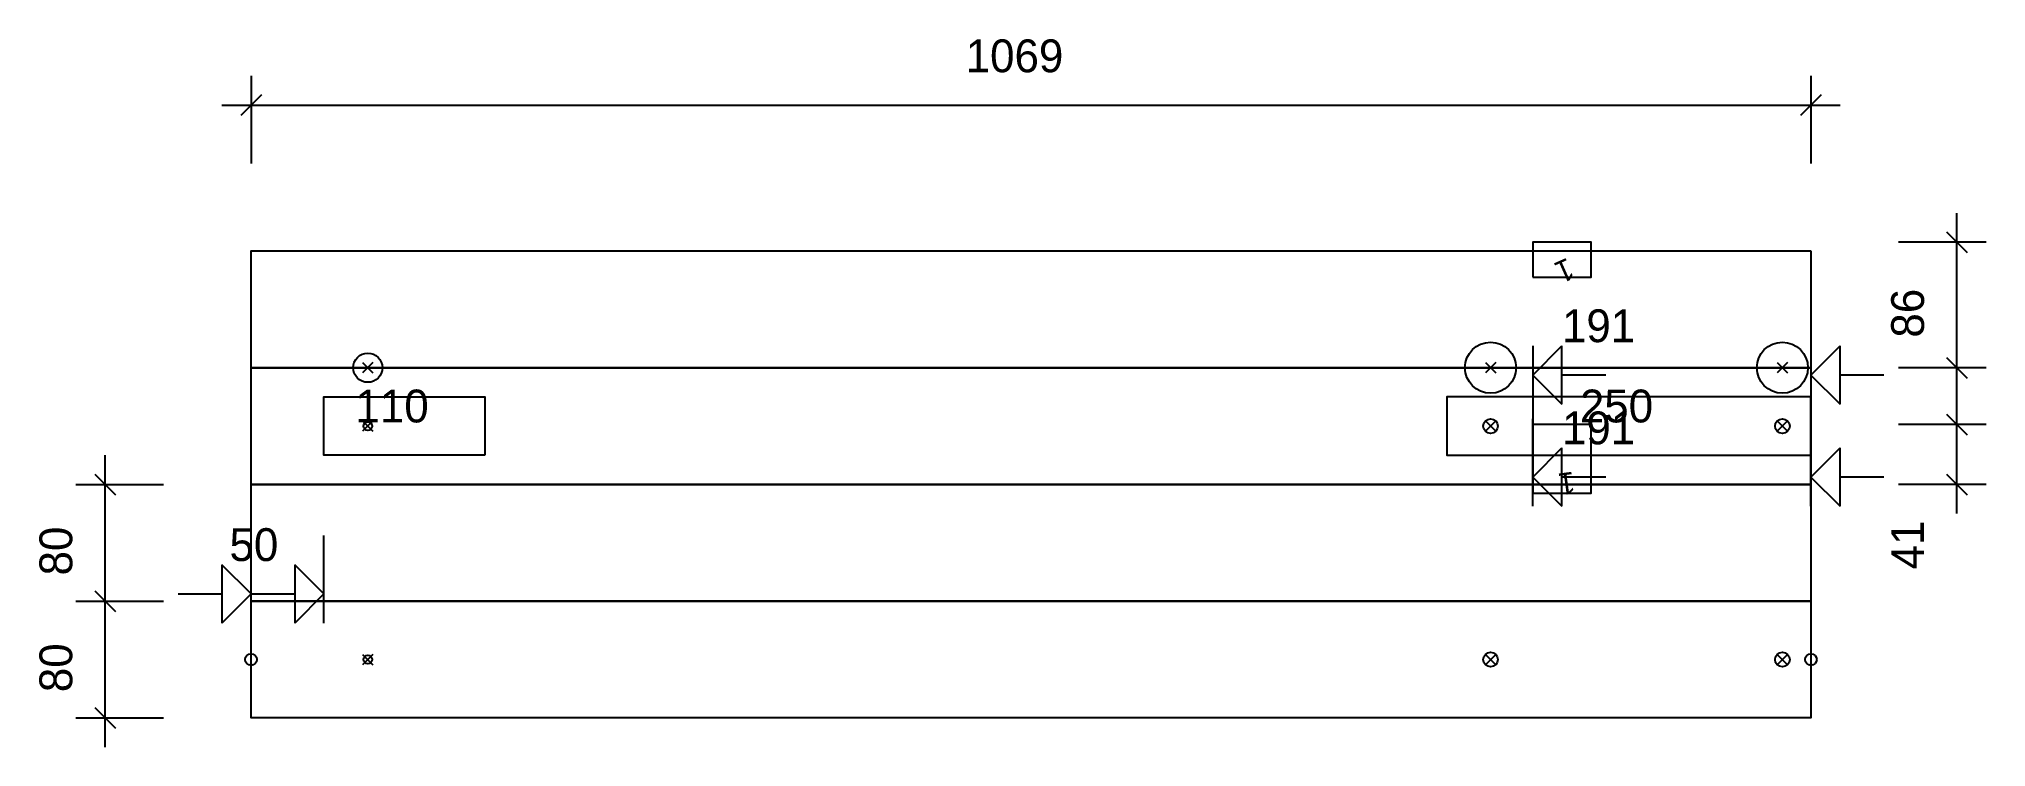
# Model space of a CAD drawing. Header units: millimetres. Extents: x -145 to 1189, y -20 to 465.
import ezdxf
from ezdxf.enums import TextEntityAlignment as Align

# ---------------------------------------------------------------- set-up
doc = ezdxf.new("R2010")
doc.units = ezdxf.units.MM
for name, color, linetype in [('1_StPL', 7, 'CONTINUOUS'), ('CONTOUR', 7, 'CONTINUOUS'), ('CUT_HANDRAIL', 7, 'CONTINUOUS'), ('CUT_STEP', 7, 'CONTINUOUS'), ('CUT_STEPTEXT', 7, 'CONTINUOUS'), ('CUT_VANGTENON', 7, 'CONTINUOUS'), ('DIMLINES', 7, 'CONTINUOUS'), ('DIMLINESTEXT', 7, 'CONTINUOUS'), ('DRILLINGS', 7, 'CONTINUOUS')]:
    doc.layers.add(name, color=color, linetype=linetype)

msp = doc.modelspace()

# ---------------------------------------------------------------- linework, layer by layer
at = {"layer": '1_StPL', "color": 0}
for centre in [(0, 40), (1068.941, 40)]:
    msp.add_circle(centre, 4, dxfattribs=at)
at = {"layer": 'CONTOUR', "color": 0, "linetype": '0'}
for points in [[(1068.941, 320), (1068.941, 240), (0, 240), (0, 320), (1068.941, 320)], [(1068.941, 240), (1068.941, 160), (0, 160), (0, 240), (1068.941, 240)], [(1068.941, 160), (1068.941, 80), (0, 80), (0, 160), (1068.941, 160)], [(1068.941, 80), (1068.941, 0), (0, 0), (0, 80), (1068.941, 80)]]:
    msp.add_lwpolyline(points, dxfattribs=at)
at = {"layer": 'CUT_HANDRAIL', "color": 1, "linetype": '1'}
msp.add_lwpolyline([(160.268, 180), (105.134, 180), (50, 180), (50, 220), (160.268, 220), (160.268, 180)], dxfattribs=at)
at = {"layer": 'CUT_STEP', "color": 1, "linetype": '1'}
for points in [[(878.316, 302), (898.316, 302), (918.316, 302), (918.316, 320), (918.316, 326), (878.316, 326), (878.316, 320), (878.316, 302)], [(878.316, 154), (898.316, 154), (918.316, 154), (918.316, 160), (918.316, 195), (918.316, 201), (878.316, 201), (878.316, 195), (878.316, 160), (878.316, 154)]]:
    msp.add_lwpolyline(points, dxfattribs=at)
at = {"layer": 'CUT_VANGTENON', "color": 1, "linetype": '1'}
msp.add_lwpolyline([(1068.941, 220), (944.155, 220), (819.37, 220), (819.37, 180), (1068.941, 180), (1068.941, 220)], dxfattribs=at)
at = {"layer": 'DIMLINES', "color": 0}
for p, q in [((7.071, 427.071), (-7.071, 412.929)), ((0, 440), (0, 380)), ((1076.012, 427.071), (1061.87, 412.929)), ((1068.941, 440), (1068.941, 380)), ((-20, 420), (1088.941, 420)), ((1168.941, 220), (1168.941, 346)), ((1188.941, 326), (1128.941, 326)), ((1161.87, 333.071), (1176.012, 318.929)), ((878.316, 255), (878.316, 195)), ((878.316, 235), (898.316, 255)), ((898.316, 215), (898.316, 255)), ((1068.941, 255), (1068.941, 195)), ((1068.941, 235), (1088.941, 255)), ((1088.941, 215), (1088.941, 255)), ((1161.87, 247.071), (1176.012, 232.929)), ((878.316, 235), (898.316, 215)), ((928.316, 235), (898.316, 235)), ((1068.941, 235), (1088.941, 215)), ((1118.941, 235), (1088.941, 235)), ((1188.941, 240), (1128.941, 240)), ((1168.941, 140), (1168.941, 221)), ((878.316, 145), (878.316, 205)), ((1068.941, 145), (1068.941, 205)), ((1188.941, 201), (1128.941, 201)), ((1161.87, 208.071), (1176.012, 193.929)), ((-100, 60), (-100, 180)), ((878.316, 165), (898.316, 185)), ((898.316, 145), (898.316, 185)), ((1068.941, 165), (1088.941, 185)), ((1088.941, 145), (1088.941, 185)), ((-107.071, 167.071), (-92.929, 152.929)), ((878.316, 165), (898.316, 145)), ((928.316, 165), (898.316, 165)), ((1068.941, 165), (1088.941, 145)), ((1118.941, 165), (1088.941, 165)), ((1161.87, 167.071), (1176.012, 152.929)), ((-120, 160), (-60, 160)), ((1188.941, 160), (1128.941, 160)), ((0, 65), (0, 125)), ((50, 65), (50, 125)), ((-100, -20), (-100, 100)), ((0, 85), (-20, 105)), ((-20, 105), (-20, 65)), ((50, 85), (30, 105)), ((30, 105), (30, 65)), ((-107.071, 87.071), (-92.929, 72.929)), ((-107.071, 87.071), (-92.929, 72.929)), ((-50, 85), (-20, 85)), ((0, 85), (-20, 65)), ((0, 85), (30, 85)), ((50, 85), (30, 65)), ((-120, 80), (-60, 80)), ((-120, 80), (-60, 80)), ((-120, 0), (-60, 0)), ((-107.071, 7.071), (-92.929, -7.071))]:
    msp.add_line(p, q, dxfattribs=at)
at = {"layer": 'DRILLINGS', "color": 3}
for p, q in [((83.536, 243.536), (76.464, 236.464)), ((76.466, 243.536), (83.534, 236.464)), ((852.906, 243.536), (845.835, 236.464)), ((845.836, 243.536), (852.905, 236.464)), ((1052.906, 243.536), (1045.835, 236.464)), ((1045.836, 243.536), (1052.905, 236.464)), ((83.536, 203.536), (76.464, 196.464)), ((76.466, 203.536), (83.534, 196.464)), ((852.906, 203.536), (845.835, 196.464)), ((845.836, 203.536), (852.905, 196.464)), ((1052.906, 203.536), (1045.835, 196.464)), ((1045.836, 203.536), (1052.905, 196.464)), ((83.536, 43.536), (76.464, 36.464)), ((76.466, 43.536), (83.534, 36.464)), ((852.906, 43.536), (845.835, 36.464)), ((845.836, 43.536), (852.905, 36.464)), ((1052.906, 43.536), (1045.835, 36.464)), ((1045.836, 43.536), (1052.905, 36.464))]:
    msp.add_line(p, q, dxfattribs=at)
for centre, radius in [((849.37, 240), 17.5), ((1049.37, 240), 17.5), ((80, 240), 10), ((80, 200), 3), ((849.37, 200), 5), ((1049.37, 200), 5), ((80, 40), 3), ((849.37, 40), 5), ((1049.37, 40), 5)]:
    msp.add_circle(centre, radius, dxfattribs=at)

# ---------------------------------------------------------------- texts
at = {"layer": 'CUT_STEPTEXT'}
for rotation, p in [(204, (908.316, 302)), (188, (908.316, 154))]:
    msp.add_text('1', height=15, rotation=rotation, dxfattribs=at).set_placement(p, align=Align.TOP_LEFT)
at = {"layer": 'DIMLINESTEXT'}
for s, p in [('1069', (489.709, 465)), ('191', (898.316, 280)), ('110', (71.563, 225)), ('250', (910.584, 225)), ('191', (898.316, 210)), ('50', (-14.762, 130))]:
    msp.add_text(s, height=22.5, dxfattribs=at).set_placement(p, align=Align.TOP_LEFT)
for s, p in [('86', (1123.941, 260.619)), ('41', (1123.941, 101.738)), ('80', (-145, 97.619)), ('80', (-145, 17.619))]:
    msp.add_text(s, height=22.5, rotation=90, dxfattribs=at).set_placement(p, align=Align.TOP_LEFT)

doc.saveas('drawing.dxf')
